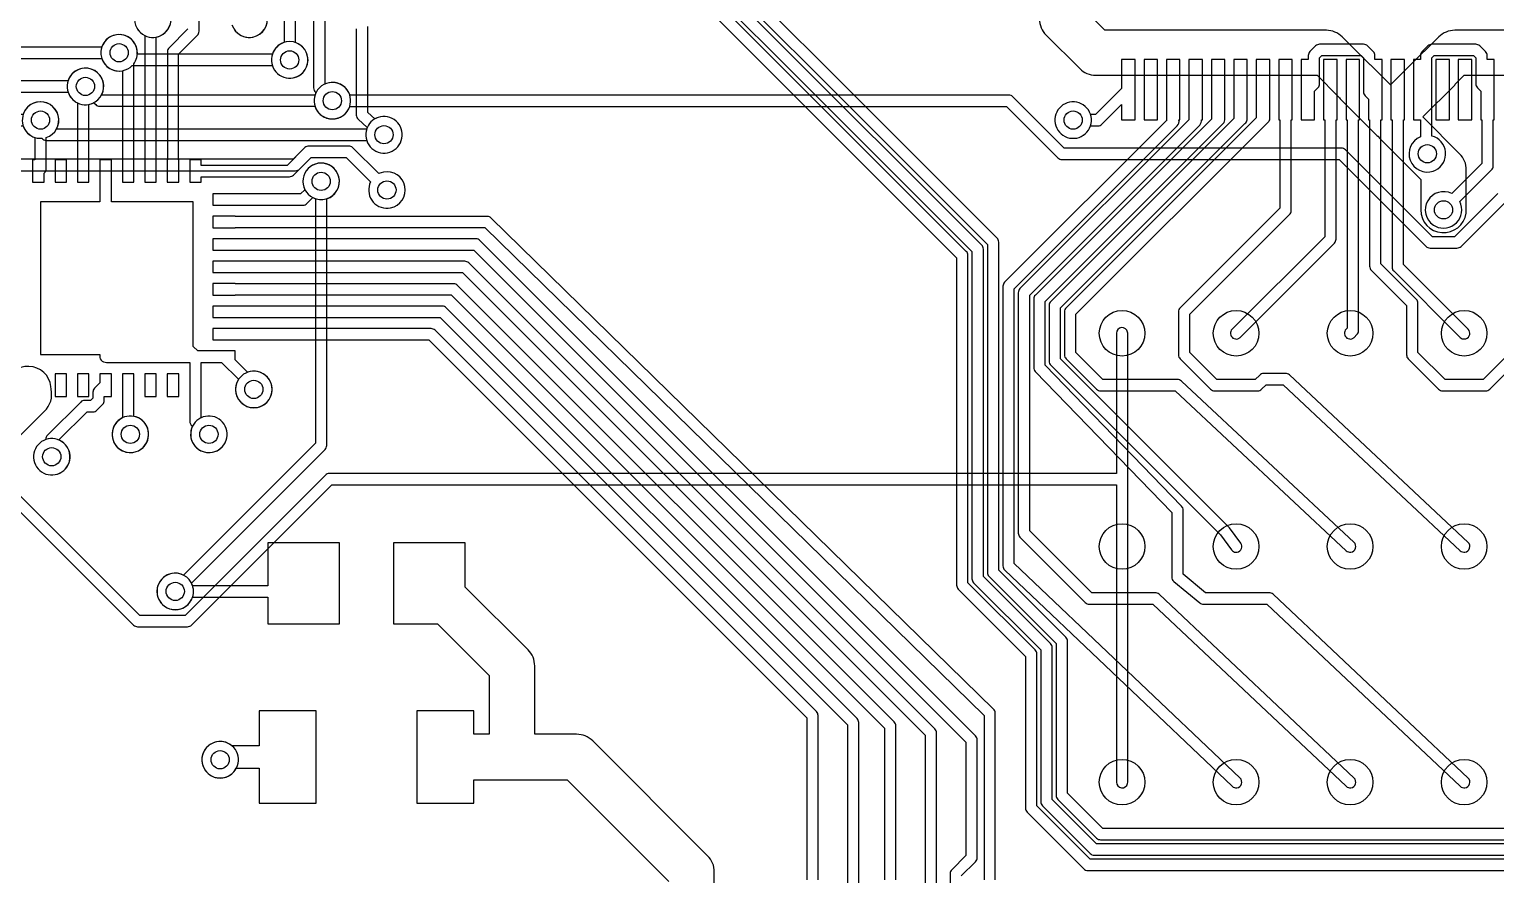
# Model space of a CAD drawing. Header units: millimetres. Extents: x 14 to 284, y -1 to 109.
# Drawn here: x 234.75 to 267.41, y 28.44 to 47.27 of the extents above; entities that cross this region are included whole.
import ezdxf

# ---------------------------------------------------------------- set-up
doc = ezdxf.new("R2010")
doc.units = ezdxf.units.MM

msp = doc.modelspace()

# ---------------------------------------------------------------- linework, layer by layer
at = {"layer": '16_copper'}
for points in [[(259.214, 40.528, 0.894758), (258.963, 40.5), (258.963, 37.377), (241.434, 37.377, 0.198912), (241.344, 37.34), (238.221, 34.217), (237.213, 34.217), (202.84, 68.59, 0.198912), (202.75, 68.627), (201.137, 68.627, 0.941276), (200.351, 68.421), (200.364, 68.369, 0.720356), (201.137, 68.373), (202.697, 68.373), (237.071, 34, 0.198912), (237.16, 33.963), (238.274, 33.963, 0.198912), (238.363, 34), (241.487, 37.123), (258.963, 37.123), (258.963, 30.5, 0.879449), (259.213, 30.468), (259.217, 30.5), (259.217, 40.5)], [(240.629, 46.192, 1), (240.471, 46.991), (240.419, 46.977, 0.237129), (240.163, 46.716), (237.155, 46.716, 0.944952), (236.351, 46.829), (236.344, 46.777, 0.696712), (237.041, 46.466), (240.163, 46.466), (240.164, 46.46), (240.185, 46.411), (240.211, 46.365), (240.244, 46.323), (240.281, 46.285), (240.324, 46.253), (240.37, 46.226), (240.419, 46.206), (240.471, 46.192), (240.523, 46.185), (240.577, 46.185)], [(242.729, 44.524, 1), (242.571, 45.323), (242.519, 45.309, 0.237129), (242.263, 45.049), (235.353, 45.049, 0.965324), (234.661, 45.476), (234.635, 45.43, 0.53451), (234.973, 44.844), (235.027, 44.844, 0.227533), (235.126, 44.799), (242.263, 44.799), (242.264, 44.793), (242.285, 44.743), (242.311, 44.697), (242.344, 44.655), (242.381, 44.617), (242.424, 44.585), (242.47, 44.558), (242.519, 44.538), (242.571, 44.524), (242.623, 44.517), (242.677, 44.517)], [(238.079, 34.351, 0.49782), (238.362, 34.935), (241.338, 37.912, 0.198912), (241.375, 38), (241.375, 43.498, 0.943675), (241.171, 44.285), (241.119, 44.271, 0.722287), (241.125, 43.498), (241.125, 38.052), (238.185, 35.112), (238.18, 35.115), (238.131, 35.136), (238.079, 35.149), (238.027, 35.156), (237.973, 35.156), (237.921, 35.149), (237.869, 35.136), (237.82, 35.115), (237.774, 35.089), (237.731, 35.056), (237.694, 35.019), (237.661, 34.976), (237.635, 34.93), (237.614, 34.881), (237.601, 34.829), (237.594, 34.777), (237.594, 34.723), (237.601, 34.671), (237.614, 34.619), (237.635, 34.57), (237.661, 34.524), (237.694, 34.481), (237.731, 34.444), (237.774, 34.411), (237.82, 34.385), (237.869, 34.364), (237.921, 34.351), (237.973, 34.344), (238.027, 34.344)]]:
    msp.add_lwpolyline(points, format="xyb", close=True, dxfattribs=at)
for points in [[(271.293, 47.25), (266.5, 47.25, 0.198912), (266.146, 47.104), (265.833, 46.79, 0.042922), (265.766, 46.734), (265.07, 46.039), (264.679, 46.429, 0.042257), (264.613, 46.484), (263.994, 47.104, 0.198912), (263.64, 47.25), (258.707, 47.25), (258.25, 47.707)], [(237.161, 47.274), (237.194, 47.231), (237.231, 47.194), (237.274, 47.161), (237.32, 47.135), (237.369, 47.114), (237.421, 47.101), (237.473, 47.094), (237.527, 47.094), (237.579, 47.101, 0.271975), (237.887, 47.375)], [(239.263, 47.375, 0.943675), (240.049, 47.579)], [(257.25, 47.5, 0.198912), (257.396, 47.146), (258.146, 46.396, 0.198912), (258.5, 46.25), (263.433, 46.25), (263.905, 45.778, 0.042922), (263.961, 45.711), (264.711, 44.961, 0.050427), (264.787, 44.892), (264.836, 44.836), (265.742, 43.93), (265.742, 43.25, 0.929363), (266.753, 43.176), (266.758, 43.25), (266.758, 44.14, 0.198912), (266.609, 44.5), (265.789, 45.32), (266.484, 46.016, 0.042257), (266.539, 46.082), (266.707, 46.25), (271.5, 46.25, 0.198912)], [(267.463, 43.618), (266.497, 42.653), (266.003, 42.653), (264.066, 44.59, 0.198912), (263.976, 44.627), (257.803, 44.627), (256.657, 45.772, 0.198912), (256.568, 45.809), (241.887, 45.809), (241.886, 45.813, 0.722287), (241.113, 45.807), (236.369, 45.807, 0.014721), (236.365, 45.82), (236.386, 45.869, 1), (235.614, 46.131), (235.601, 46.079, 0.57735), (236.131, 45.614), (236.18, 45.635, -0.002072), (236.185, 45.638), (236.229, 45.594, 0.198912), (236.318, 45.557), (241.113, 45.557, 0.726071), (241.887, 45.555), (256.515, 45.555), (257.66, 44.41, 0.198912), (257.75, 44.373), (263.924, 44.373), (265.86, 42.436, 0.198912), (265.95, 42.399), (266.55, 42.399, 0.198912), (266.64, 42.436), (267.679, 43.476, 0.198912)], [(233.637, 44.123), (240.68, 44.123, 0.198912), (240.77, 44.16), (241.029, 44.419), (241.81, 44.419), (242.352, 43.877), (242.35, 43.874), (242.33, 43.824), (242.316, 43.773), (242.309, 43.72), (242.309, 43.667), (242.316, 43.614), (242.33, 43.562), (242.35, 43.513), (242.377, 43.467), (242.409, 43.425), (242.447, 43.387), (242.489, 43.355), (242.535, 43.328), (242.584, 43.308), (242.636, 43.294), (242.689, 43.287), (242.742, 43.287), (242.795, 43.294, 1), (242.636, 44.093), (242.584, 44.079, 0.035223), (242.532, 44.057), (241.952, 44.636, 0.198912), (241.863, 44.673), (240.976, 44.673, 0.198912), (240.887, 44.636), (240.628, 44.377), (233.637, 44.377, 0.941276)]]:
    msp.add_lwpolyline(points, format="xyb", dxfattribs=at)
for points in [[(258.079, 44.851), (258.131, 44.864), (258.18, 44.885), (258.226, 44.911), (258.269, 44.944), (258.306, 44.981), (258.339, 45.024), (258.365, 45.07), (258.386, 45.119), (258.399, 45.171), (258.406, 45.223), (258.406, 45.277), (258.399, 45.329), (258.386, 45.381), (258.365, 45.43), (258.339, 45.476), (258.306, 45.519), (258.269, 45.556), (258.226, 45.589), (258.18, 45.615), (258.131, 45.636), (258.079, 45.649), (258.027, 45.656), (257.973, 45.656), (257.921, 45.649), (257.869, 45.636), (257.82, 45.615), (257.774, 45.589), (257.731, 45.556), (257.694, 45.519), (257.661, 45.476), (257.635, 45.43), (257.614, 45.381), (257.601, 45.329), (257.594, 45.277), (257.594, 45.223), (257.601, 45.171), (257.614, 45.119), (257.635, 45.07), (257.661, 45.024), (257.694, 44.981), (257.731, 44.944), (257.774, 44.911), (257.82, 44.885), (257.869, 44.864), (257.921, 44.851), (257.973, 44.844), (258.027, 44.844)], [(239.829, 38.851), (239.881, 38.864), (239.93, 38.885), (239.976, 38.911), (240.019, 38.944), (240.056, 38.981), (240.089, 39.024), (240.115, 39.07), (240.136, 39.119), (240.149, 39.171), (240.156, 39.223), (240.156, 39.277), (240.149, 39.329), (240.136, 39.381), (240.115, 39.43), (240.089, 39.476), (240.056, 39.519), (240.019, 39.556), (239.976, 39.589), (239.93, 39.615), (239.881, 39.636), (239.829, 39.649), (239.777, 39.656), (239.723, 39.656), (239.671, 39.649), (239.619, 39.636), (239.57, 39.615), (239.524, 39.589), (239.481, 39.556), (239.444, 39.519), (239.411, 39.476), (239.385, 39.43), (239.364, 39.381), (239.351, 39.329), (239.344, 39.277), (239.344, 39.223), (239.351, 39.171), (239.364, 39.119), (239.385, 39.07), (239.411, 39.024), (239.444, 38.981), (239.481, 38.944), (239.524, 38.911), (239.57, 38.885), (239.619, 38.864), (239.671, 38.851), (239.723, 38.844), (239.777, 38.844)], [(237.079, 37.851), (237.131, 37.864), (237.18, 37.885), (237.226, 37.911), (237.269, 37.944), (237.306, 37.981), (237.339, 38.024), (237.365, 38.07), (237.386, 38.119), (237.399, 38.171), (237.406, 38.223), (237.406, 38.277), (237.399, 38.329), (237.386, 38.381), (237.365, 38.43), (237.339, 38.476), (237.306, 38.519), (237.269, 38.556), (237.226, 38.589), (237.18, 38.615), (237.131, 38.636), (237.079, 38.649), (237.027, 38.656), (236.973, 38.656), (236.921, 38.649), (236.869, 38.636), (236.82, 38.615), (236.774, 38.589), (236.731, 38.556), (236.694, 38.519), (236.661, 38.476), (236.635, 38.43), (236.614, 38.381), (236.601, 38.329), (236.594, 38.277), (236.594, 38.223), (236.601, 38.171), (236.614, 38.119), (236.635, 38.07), (236.661, 38.024), (236.694, 37.981), (236.731, 37.944), (236.774, 37.911), (236.82, 37.885), (236.869, 37.864), (236.921, 37.851), (236.973, 37.844), (237.027, 37.844)], [(238.829, 37.851), (238.881, 37.864), (238.93, 37.885), (238.976, 37.911), (239.019, 37.944), (239.056, 37.981), (239.089, 38.024), (239.115, 38.07), (239.136, 38.119), (239.149, 38.171), (239.156, 38.223), (239.156, 38.277), (239.149, 38.329), (239.136, 38.381), (239.115, 38.43), (239.089, 38.476), (239.056, 38.519), (239.019, 38.556), (238.976, 38.589), (238.93, 38.615), (238.881, 38.636), (238.829, 38.649), (238.777, 38.656), (238.723, 38.656), (238.671, 38.649), (238.619, 38.636), (238.57, 38.615), (238.524, 38.589), (238.481, 38.556), (238.444, 38.519), (238.411, 38.476), (238.385, 38.43), (238.364, 38.381), (238.351, 38.329), (238.344, 38.277), (238.344, 38.223), (238.351, 38.171), (238.364, 38.119), (238.385, 38.07), (238.411, 38.024), (238.444, 37.981), (238.481, 37.944), (238.524, 37.911), (238.57, 37.885), (238.619, 37.864), (238.671, 37.851), (238.723, 37.844), (238.777, 37.844)], [(235.329, 37.351), (235.381, 37.364), (235.43, 37.385), (235.476, 37.411), (235.519, 37.444), (235.556, 37.481), (235.589, 37.524), (235.615, 37.57), (235.636, 37.619), (235.649, 37.671), (235.656, 37.723), (235.656, 37.777), (235.649, 37.829), (235.636, 37.881), (235.615, 37.93), (235.589, 37.976), (235.556, 38.019), (235.519, 38.056), (235.476, 38.089), (235.43, 38.115), (235.381, 38.136), (235.329, 38.149), (235.277, 38.156), (235.223, 38.156), (235.171, 38.149), (235.119, 38.136), (235.07, 38.115), (235.024, 38.089), (234.981, 38.056), (234.944, 38.019), (234.911, 37.976), (234.885, 37.93), (234.864, 37.881), (234.851, 37.829), (234.844, 37.777), (234.844, 37.723), (234.851, 37.671), (234.864, 37.619), (234.885, 37.57), (234.911, 37.524), (234.944, 37.481), (234.981, 37.444), (235.024, 37.411), (235.07, 37.385), (235.119, 37.364), (235.171, 37.351), (235.223, 37.344), (235.277, 37.344)], [(239.079, 30.601), (239.131, 30.614), (239.18, 30.635), (239.226, 30.661), (239.269, 30.694), (239.306, 30.731), (239.339, 30.774), (239.365, 30.82), (239.386, 30.869), (239.399, 30.921), (239.406, 30.973), (239.406, 31.027), (239.399, 31.079), (239.386, 31.131), (239.365, 31.18), (239.339, 31.226), (239.306, 31.269), (239.269, 31.306), (239.226, 31.339), (239.18, 31.365), (239.131, 31.386), (239.079, 31.399), (239.027, 31.406), (238.973, 31.406), (238.921, 31.399), (238.869, 31.386), (238.82, 31.365), (238.774, 31.339), (238.731, 31.306), (238.694, 31.269), (238.661, 31.226), (238.635, 31.18), (238.614, 31.131), (238.601, 31.079), (238.594, 31.027), (238.594, 30.973), (238.601, 30.921), (238.614, 30.869), (238.635, 30.82), (238.661, 30.774), (238.694, 30.731), (238.731, 30.694), (238.774, 30.661), (238.82, 30.635), (238.869, 30.614), (238.921, 30.601), (238.973, 30.594), (239.027, 30.594)]]:
    msp.add_lwpolyline(points, close=True, dxfattribs=at)
at = {"layer": '1_copper'}
for points in [[(269.818, 29.128), (258.522, 29.128), (257.534, 30.116), (257.534, 33.498, 0.198912), (257.497, 33.588), (256, 35.084), (256, 42.377, 0.198912), (255.963, 42.466), (246.377, 52.053), (246.377, 55.363, 0.941276), (246.171, 56.149), (246.119, 56.136, 0.720356), (246.123, 55.363), (246.123, 52, 0.198912), (246.16, 51.91), (255.746, 42.324), (255.746, 35.032, 0.198912), (255.784, 34.942), (257.28, 33.445), (257.28, 30.064, 0.198912), (257.317, 29.974), (258.379, 28.912, 0.198912), (258.469, 28.874), (269.871, 28.874, 0.198912)], [(269.676, 29.471), (258.664, 29.471), (257.877, 30.258), (257.877, 33.64, 0.198912), (257.84, 33.73), (256.343, 35.226), (256.343, 42.534, 0.198912), (256.306, 42.623), (247.627, 51.303), (247.627, 55.363, 0.941276), (247.421, 56.149), (247.369, 56.136, 0.720356), (247.373, 55.363), (247.373, 51.25, 0.198912), (247.41, 51.16), (256.089, 42.481), (256.089, 35.174, 0.198912), (256.127, 35.084), (257.623, 33.588), (257.623, 30.206, 0.198912), (257.66, 30.116), (258.521, 29.254, 0.198912), (258.611, 29.217), (269.729, 29.217)], [(238.281, 47.28), (237.862, 46.861, 0.198912), (237.825, 46.773), (237.825, 44.365), (237.823, 44.365), (237.823, 43.865), (238.077, 43.865), (238.077, 44.365), (238.075, 44.365), (238.075, 46.721), (238.494, 47.14, 0.198912), (238.531, 47.228), (238.531, 48.022, 0.198912)], [(269.96, 28.786), (258.38, 28.786), (257.191, 29.974), (257.191, 33.356, 0.198912), (257.154, 33.446), (255.658, 34.942), (255.658, 42.235, 0.198912), (255.62, 42.324), (249.765, 48.179, 0.198912)], [(239.311, 47.274), (239.344, 47.231), (239.381, 47.194), (239.424, 47.161), (239.47, 47.135), (239.519, 47.114), (239.571, 47.101), (239.623, 47.094), (239.677, 47.094), (239.729, 47.101, 1), (239.571, 47.899)], [(240.423, 47.925), (240.423, 46.978), (240.419, 46.977), (240.37, 46.956), (240.324, 46.93), (240.281, 46.897), (240.244, 46.86), (240.211, 46.817), (240.185, 46.771), (240.164, 46.722), (240.151, 46.671), (240.144, 46.618), (240.144, 46.565), (240.151, 46.512), (240.164, 46.46), (240.185, 46.411), (240.211, 46.365), (240.244, 46.323), (240.281, 46.285), (240.324, 46.253), (240.37, 46.226), (240.419, 46.206), (240.471, 46.192), (240.523, 46.185), (240.577, 46.185), (240.629, 46.192, 0.771278), (240.677, 46.978), (240.677, 47.978, 0.198912)], [(241.083, 47.75), (241.083, 45.972, 0.246296), (241.135, 45.863), (241.114, 45.813), (241.101, 45.762), (241.094, 45.709), (241.094, 45.656), (241.101, 45.603), (241.114, 45.551), (241.135, 45.502), (241.161, 45.456), (241.194, 45.414), (241.231, 45.376), (241.274, 45.344), (241.32, 45.317), (241.369, 45.297), (241.421, 45.283), (241.473, 45.276), (241.527, 45.276), (241.579, 45.283, 1), (241.421, 46.082), (241.369, 46.068), (241.337, 46.055), (241.337, 47.802, 0.198912)], [(249.623, 47.963), (255.404, 42.182), (255.404, 34.89, 0.198912), (255.441, 34.8), (256.937, 33.303), (256.937, 29.922, 0.198912), (256.974, 29.832), (258.237, 28.569, 0.198912), (258.327, 28.532), (270.013, 28.532)], [(242.033, 47.285), (242.033, 45.363, 0.212921), (242.076, 45.269), (242.278, 45.087), (242.264, 45.055), (242.251, 45.003), (242.244, 44.95), (242.244, 44.897), (242.251, 44.844), (242.264, 44.793), (242.285, 44.743), (242.311, 44.697), (242.344, 44.655), (242.381, 44.617), (242.424, 44.585), (242.47, 44.558), (242.519, 44.538), (242.571, 44.524), (242.623, 44.517), (242.677, 44.517), (242.729, 44.524, 1), (242.571, 45.323), (242.519, 45.309, 0.04856), (242.448, 45.276), (242.287, 45.42), (242.287, 47.337, 0.198912)], [(268.255, 40.59), (267.136, 39.471), (266.284, 39.471), (265.681, 40.074), (265.681, 41.171, 0.198912), (265.644, 41.261), (264.857, 42.048), (264.857, 45.257), (264.88, 45.257), (264.88, 46.597), (264.723, 46.597), (264.723, 46.686, 0.198912), (264.686, 46.776), (264.559, 46.903, 0.198912), (264.469, 46.94), (263.491, 46.94, 0.198912), (263.401, 46.903), (263.274, 46.776, 0.198912), (263.237, 46.686), (263.237, 46.597), (263.08, 46.597), (263.08, 45.257), (263.38, 45.257), (263.38, 45.897), (263.454, 45.971, 0.198912), (263.491, 46.061), (263.491, 46.634), (263.543, 46.686), (264.417, 46.686), (264.469, 46.634), (264.469, 45.884, 0.198912), (264.506, 45.794), (264.58, 45.72), (264.58, 45.257), (264.603, 45.257), (264.603, 41.995, 0.198912), (264.64, 41.905), (265.427, 41.118), (265.427, 40.021, 0.198912), (265.464, 39.931), (266.141, 39.254, 0.198912), (266.231, 39.217), (267.189, 39.217), (267.194, 39.218, 0.187839), (267.279, 39.254), (268.397, 40.373)], [(256.265, 28.327), (256.265, 32.04, 0.20185), (256.227, 32.129), (245.037, 43.069, 0.195978), (244.95, 43.105), (239.335, 43.105), (239.335, 43.107), (238.835, 43.107), (238.835, 42.853), (239.335, 42.853), (239.335, 42.855), (244.899, 42.855), (256.015, 31.987), (256.015, 28.327)], [(255.509, 28.41), (255.826, 28.726, 0.198912), (255.863, 28.815), (255.863, 31.442, 0.198912), (255.826, 31.531), (244.788, 42.568, 0.198912), (244.7, 42.605), (239.335, 42.605), (239.335, 42.607), (238.835, 42.607), (238.835, 42.353), (239.335, 42.353), (239.335, 42.355), (244.648, 42.355), (255.613, 31.391), (255.613, 28.867), (255.296, 28.55, 0.198912), (255.259, 28.462), (255.259, 27.418, 0.204496)], [(254.957, 27.206), (254.957, 31.598, 0.198912), (254.92, 31.686), (244.538, 42.068, 0.198912), (244.45, 42.105), (239.335, 42.105), (239.335, 42.107), (238.835, 42.107), (238.835, 41.853), (239.335, 41.853), (239.335, 41.855), (244.398, 41.855), (254.707, 31.546), (254.707, 27.152, 0.209112)], [(254.051, 28.327), (254.051, 31.754, 0.198912), (254.015, 31.842), (244.288, 41.568, 0.198912), (244.2, 41.605), (239.335, 41.605), (239.335, 41.607), (238.835, 41.607), (238.835, 41.353), (239.335, 41.353), (239.335, 41.355), (244.148, 41.355), (253.801, 31.702), (253.801, 28.327)], [(253.225, 27.157), (253.225, 31.83, 0.198912), (253.188, 31.918), (244.038, 41.068, 0.198912), (243.95, 41.105), (239.335, 41.105), (239.335, 41.107), (238.835, 41.107), (238.835, 40.853), (239.335, 40.853), (239.335, 40.855), (243.898, 40.855), (252.975, 31.778), (252.975, 27.157)], [(252.319, 28.327), (252.319, 31.986, 0.198912), (252.283, 32.074), (243.788, 40.568, 0.198912), (243.7, 40.605), (239.335, 40.605), (239.335, 40.607), (238.835, 40.607), (238.835, 40.353), (239.335, 40.353), (239.335, 40.355), (243.648, 40.355), (252.069, 31.934), (252.069, 28.327)], [(232.94, 36.616), (235.085, 38.762, 0.267399), (235.234, 39.256), (235.231, 39.312, 0.871436), (234.225, 39.339)], [(250.008, 25.648), (250.008, 28.5, 0.198912), (249.859, 28.859), (247.299, 31.419, 0.198912), (246.94, 31.568), (246.008, 31.568), (246.008, 33.09, 0.198912), (245.859, 33.449), (244.46, 34.848), (244.46, 35.83), (242.86, 35.83), (242.86, 34.03), (243.842, 34.03), (244.992, 32.88), (244.992, 31.568), (244.65, 31.568), (244.65, 32.09), (243.38, 32.09), (243.38, 30.03), (244.65, 30.03), (244.65, 30.552), (246.73, 30.552), (248.992, 28.29)]]:
    msp.add_lwpolyline(points, format="xyb", dxfattribs=at)
for points in [[(237.577, 44.365), (237.575, 44.365), (237.575, 47.1, 0.941787), (237.473, 47.906), (237.421, 47.899, 0.721755), (237.325, 47.133), (237.325, 44.365), (237.323, 44.365), (237.323, 43.865), (237.577, 43.865)], [(237.077, 44.365), (237.075, 44.365), (237.075, 46.506), (237.089, 46.524), (237.115, 46.57, 1), (236.385, 46.93), (236.364, 46.881), (236.363, 46.875), (168.905, 46.875, 0.991179), (168.094, 46.815), (168.101, 46.762, 0.678544), (168.844, 46.625), (236.363, 46.625, 0.377514), (236.825, 46.35), (236.825, 44.365), (236.823, 44.365), (236.823, 43.865), (237.077, 43.865)], [(266.043, 46.686), (266.917, 46.686), (266.969, 46.634), (266.969, 46.061, 0.198912), (267.006, 45.971), (267.08, 45.897), (267.08, 45.257), (267.103, 45.257), (267.103, 44.283), (266.434, 43.613, 0.941273), (266.024, 42.911), (266.07, 42.885, 0.720354), (266.613, 43.434), (267.32, 44.14, 0.198912), (267.357, 44.23), (267.357, 45.257), (267.38, 45.257), (267.38, 46.597), (267.223, 46.597), (267.223, 46.686, 0.198912), (267.186, 46.776), (267.059, 46.903, 0.198912), (266.969, 46.94), (265.991, 46.94, 0.198912), (265.901, 46.903), (265.774, 46.776, 0.198912), (265.737, 46.686), (265.737, 46.597), (265.58, 46.597), (265.58, 45.257), (265.737, 45.257), (265.737, 44.876, 0.970669), (266.021, 44.114), (266.071, 44.135, 0.696343), (265.991, 44.894), (265.991, 46.634)], [(236.077, 44.365), (236.075, 44.365), (236.075, 45.6, 0.941787), (235.973, 46.406), (235.921, 46.399, 0.271975), (235.613, 46.125), (169.858, 46.125, 0.982482), (169.135, 45.752), (169.161, 45.706, 0.688122), (169.902, 45.875), (235.613, 45.875, 0.206365), (235.825, 45.633), (235.825, 44.365), (235.823, 44.365), (235.823, 43.865), (236.077, 43.865)], [(261.646, 30.374, 0.631755), (261.718, 30.592), (256.69, 35.372), (256.69, 41.494), (260.32, 45.124, 0.285043), (260.357, 45.257), (260.38, 45.257), (260.38, 46.597), (260.08, 46.597), (260.08, 45.257), (260.093, 45.257), (256.473, 41.637, 0.198912), (256.436, 41.547), (256.436, 35.317, 0.205492), (256.475, 35.225), (261.542, 30.408), (261.565, 30.391), (261.591, 30.379), (261.618, 30.374)], [(264.187, 30.374, 0.631761), (264.257, 30.592), (259.913, 34.687, 0.191226), (259.826, 34.721), (258.414, 34.721), (257.033, 36.103), (257.033, 41.352), (260.82, 45.139, 0.255531), (260.857, 45.257), (260.88, 45.257), (260.88, 46.597), (260.58, 46.597), (260.58, 45.259), (256.816, 41.495, 0.198912), (256.779, 41.405), (256.779, 36.05, 0.198912), (256.816, 35.96), (258.271, 34.504, 0.198912), (258.361, 34.467), (259.775, 34.467), (264.083, 30.408), (264.105, 30.391), (264.131, 30.379), (264.159, 30.374)], [(266.727, 30.374, 0.631761), (266.797, 30.592), (262.453, 34.687, 0.191226), (262.366, 34.721), (260.947, 34.721), (260.451, 35.131), (260.451, 36.561, 0.19476), (260.416, 36.65), (257.375, 39.789), (257.375, 41.21), (261.32, 45.154, 0.220982), (261.38, 45.257), (261.38, 46.597), (261.08, 46.597), (261.08, 45.274), (257.159, 41.353, 0.198912), (257.122, 41.263), (257.122, 39.737, 0.19476), (257.157, 39.649), (260.197, 36.51), (260.197, 35.071, 0.223619), (260.243, 34.973), (260.82, 34.496, 0.174437), (260.901, 34.467), (262.315, 34.467), (266.623, 30.408), (266.645, 30.391), (266.671, 30.379), (266.699, 30.374)], [(261.652, 35.625, 0.556677), (261.732, 35.825), (261.482, 36.166, 0.038091), (261.47, 36.18), (257.718, 39.932), (257.718, 41.068), (261.825, 45.175, 0.185173), (261.88, 45.257), (261.88, 46.597), (261.58, 46.597), (261.58, 45.289), (257.502, 41.211, 0.198912), (257.464, 41.121), (257.464, 39.879, 0.198912), (257.502, 39.789), (261.283, 36.008), (261.528, 35.675), (261.547, 35.654), (261.57, 35.638), (261.596, 35.628), (261.624, 35.623)], [(258.079, 44.851, 0.270611), (258.387, 45.123), (258.553, 45.123, 0.198912), (258.643, 45.16), (259.08, 45.597), (259.08, 45.257), (259.38, 45.257), (259.38, 46.597), (259.08, 46.597), (259.08, 45.957), (258.5, 45.377), (258.387, 45.377), (258.386, 45.381), (258.365, 45.43), (258.339, 45.476), (258.306, 45.519), (258.269, 45.556), (258.226, 45.589), (258.18, 45.615), (258.131, 45.636), (258.079, 45.649), (258.027, 45.656), (257.973, 45.656), (257.921, 45.649), (257.869, 45.636), (257.82, 45.615), (257.774, 45.589), (257.731, 45.556), (257.694, 45.519), (257.661, 45.476), (257.635, 45.43), (257.614, 45.381), (257.601, 45.329), (257.594, 45.277), (257.594, 45.223), (257.601, 45.171), (257.614, 45.119), (257.635, 45.07), (257.661, 45.024), (257.694, 44.981), (257.731, 44.944), (257.774, 44.911), (257.82, 44.885), (257.869, 44.864), (257.921, 44.851), (257.973, 44.844), (258.027, 44.844)], [(264.187, 35.624, 0.631766), (264.257, 35.843), (260.412, 39.437, 0.190193), (260.326, 39.471), (258.664, 39.471), (258.061, 40.074), (258.061, 40.926), (262.32, 45.185, 0.169041), (262.38, 45.257), (262.38, 46.597), (262.08, 46.597), (262.08, 45.304), (257.844, 41.069, 0.198912), (257.807, 40.979), (257.807, 40.021, 0.198912), (257.844, 39.931), (258.521, 39.254, 0.198912), (258.611, 39.217), (260.276, 39.217), (264.083, 35.657), (264.106, 35.64), (264.132, 35.629), (264.159, 35.623)], [(266.727, 35.624, 0.63176), (266.797, 35.843), (262.817, 39.573, 0.1905), (262.73, 39.607), (262.244, 39.607, 0.198912), (262.155, 39.57), (262.056, 39.471), (261.204, 39.471), (260.601, 40.074), (260.601, 40.926), (262.82, 43.145, 0.198912), (262.857, 43.234), (262.857, 45.257), (262.88, 45.257), (262.88, 46.597), (262.58, 46.597), (262.58, 45.257), (262.603, 45.257), (262.603, 43.287), (260.384, 41.069, 0.198912), (260.347, 40.979), (260.347, 40.021, 0.198912), (260.384, 39.931), (261.061, 39.254, 0.198912), (261.151, 39.217), (262.109, 39.217, 0.198912), (262.199, 39.254), (262.297, 39.353), (262.68, 39.353), (266.623, 35.657), (266.646, 35.64), (266.671, 35.629), (266.699, 35.623)], [(261.668, 40.379, 0.120111), (261.72, 40.41), (263.82, 42.51, 0.198912), (263.857, 42.6), (263.857, 45.257), (263.88, 45.257), (263.88, 46.597), (263.58, 46.597), (263.58, 45.257), (263.603, 45.257), (263.603, 42.653), (261.54, 40.59), (261.523, 40.568), (261.51, 40.543), (261.504, 40.515), (261.504, 40.487), (261.51, 40.46), (261.521, 40.434), (261.539, 40.412), (261.56, 40.394), (261.585, 40.381), (261.613, 40.374), (261.641, 40.373)], [(264.208, 40.379, 0.120111), (264.26, 40.41), (264.32, 40.47, 0.198912), (264.357, 40.56), (264.357, 45.257), (264.38, 45.257), (264.38, 46.597), (264.08, 46.597), (264.08, 45.257), (264.103, 45.257), (264.103, 40.613), (264.08, 40.59), (264.063, 40.568), (264.05, 40.543), (264.044, 40.515), (264.044, 40.487), (264.05, 40.46), (264.061, 40.434), (264.079, 40.412), (264.1, 40.394), (264.125, 40.381), (264.153, 40.374), (264.181, 40.373)], [(266.75, 40.38, 0.556683), (266.8, 40.59), (265.357, 42.033), (265.357, 45.257), (265.38, 45.257), (265.38, 46.597), (265.08, 46.597), (265.08, 45.257), (265.103, 45.257), (265.103, 41.98, 0.198912), (265.14, 41.89), (266.62, 40.41), (266.642, 40.393), (266.667, 40.38), (266.695, 40.374), (266.723, 40.374)], [(235.077, 44.065, 0.045324), (235.097, 44.086), (235.101, 44.093, 0.156563), (235.125, 44.165), (235.125, 44.863, 0.943675), (234.921, 45.649), (234.869, 45.636, 0.237129), (234.613, 45.375), (168.75, 45.375, 0.137076), (168.68, 45.365), (168.631, 45.386, 1), (168.369, 44.614), (168.421, 44.601, 0.572358), (168.887, 45.125), (234.613, 45.125, 0.241096), (234.875, 44.863), (234.875, 44.365), (234.823, 44.365), (234.823, 43.865), (235.077, 43.865)], [(242.795, 43.294, 1), (242.636, 44.093), (242.584, 44.079, 0.035223), (242.532, 44.057), (241.952, 44.636, 0.198912), (241.863, 44.673), (240.976, 44.673, 0.198912), (240.887, 44.636), (240.493, 44.242), (238.577, 44.242), (238.577, 44.365), (238.323, 44.365), (238.323, 43.865), (238.577, 43.865), (238.577, 43.988), (240.545, 43.988, 0.198912), (240.635, 44.025), (241.029, 44.419), (241.81, 44.419), (242.352, 43.877), (242.35, 43.874), (242.33, 43.824), (242.316, 43.773), (242.309, 43.72), (242.309, 43.667), (242.316, 43.614), (242.33, 43.562), (242.35, 43.513), (242.377, 43.467), (242.409, 43.425), (242.447, 43.387), (242.489, 43.355), (242.535, 43.328), (242.584, 43.308), (242.636, 43.294), (242.689, 43.287), (242.742, 43.287)], [(239.032, 39.853), (239.411, 39.475, 0.997992), (240.089, 39.024), (240.115, 39.07, 0.675084), (239.612, 39.633), (239.335, 39.91), (239.335, 40.107), (238.503, 40.107), (238.4, 40.21), (238.4, 43.43), (236.577, 43.43), (236.577, 44.365), (236.323, 44.365), (236.323, 43.43), (235, 43.43), (235, 40.03), (236.323, 40.03, 0.52634), (236.47, 39.853), (238.323, 39.853), (238.323, 38.55, 0.27465), (238.385, 38.43), (238.364, 38.381, 1), (239.136, 38.119), (239.149, 38.171, 0.57735), (238.619, 38.636), (238.577, 38.618), (238.577, 39.853)], [(239.335, 43.355), (240.844, 43.355, 0.198912), (240.933, 43.392), (241.065, 43.523, 0.943674), (241.476, 44.224), (241.43, 44.251, 0.722286), (240.888, 43.7), (240.793, 43.605), (239.335, 43.605), (239.335, 43.607), (238.835, 43.607), (238.835, 43.353), (239.335, 43.353)], [(235.329, 37.351, 0.738334), (235.409, 38.124), (236.037, 38.752), (236.166, 38.752, 0.198912), (236.256, 38.789), (236.383, 38.916, 0.198912), (236.42, 39.006), (236.42, 39.095), (236.577, 39.095), (236.577, 39.595), (236.323, 39.595), (236.323, 39.398), (236.203, 39.278, 0.198912), (236.166, 39.188), (236.166, 39.058), (236.114, 39.006), (235.984, 39.006, 0.198912), (235.894, 38.969), (235.16, 38.235, 0.217492), (235.119, 38.136), (235.07, 38.115), (235.024, 38.089), (234.981, 38.056), (234.944, 38.019), (234.911, 37.976), (234.885, 37.93), (234.864, 37.881), (234.851, 37.829), (234.844, 37.777), (234.844, 37.723), (234.851, 37.671), (234.864, 37.619), (234.885, 37.57), (234.911, 37.524), (234.944, 37.481), (234.981, 37.444), (235.024, 37.411), (235.07, 37.385), (235.119, 37.364), (235.171, 37.351), (235.223, 37.344), (235.277, 37.344)], [(236.823, 39.595), (236.823, 38.617, 0.940508), (237.131, 37.864), (237.18, 37.885, 0.718889), (237.077, 38.65), (237.077, 39.595)], [(241.66, 35.83), (240.06, 35.83), (240.06, 34.877), (238.387, 34.877, 0.941276), (237.601, 34.671), (237.614, 34.619, 0.720356), (238.387, 34.623), (240.06, 34.623), (240.06, 34.03), (241.66, 34.03)], [(241.14, 32.09), (239.87, 32.09), (239.87, 31.31), (239.264, 31.31, 0.992383), (238.731, 30.694), (238.774, 30.661, 0.444696), (239.36, 30.81), (239.87, 30.81), (239.87, 30.03), (241.14, 30.03)]]:
    msp.add_lwpolyline(points, format="xyb", close=True, dxfattribs=at)
for points in [[(259.88, 46.597), (259.58, 46.597), (259.58, 45.257), (259.88, 45.257)], [(266.38, 46.597), (266.08, 46.597), (266.08, 45.257), (266.38, 45.257)], [(266.88, 46.597), (266.58, 46.597), (266.58, 45.257), (266.88, 45.257)], [(235.577, 44.365), (235.323, 44.365), (235.323, 43.865), (235.577, 43.865)], [(235.577, 39.595), (235.323, 39.595), (235.323, 39.095), (235.577, 39.095)], [(236.077, 39.595), (235.823, 39.595), (235.823, 39.095), (236.077, 39.095)], [(237.577, 39.595), (237.323, 39.595), (237.323, 39.095), (237.577, 39.095)], [(238.077, 39.595), (237.823, 39.595), (237.823, 39.095), (238.077, 39.095)]]:
    msp.add_lwpolyline(points, close=True, dxfattribs=at)
at = {"layer": 'drills_PTH'}
for centre in [(259.09, 40.5), (261.63, 40.5), (264.17, 40.5), (266.71, 40.5), (259.09, 35.75), (261.63, 35.75), (264.17, 35.75), (266.71, 35.75), (259.09, 30.5), (261.63, 30.5), (264.17, 30.5), (266.71, 30.5)]:
    msp.add_circle(centre, 0.508, dxfattribs=at)
at = {"layer": 'drills_via_1_16'}
for centre in [(236.75, 46.75), (240.55, 46.591), (236, 46), (241.5, 45.682), (235, 45.25), (258, 45.25), (242.65, 44.924), (265.89, 44.5), (241.25, 43.886), (242.715, 43.693), (266.25, 43.25), (239.75, 39.25), (237, 38.25), (238.75, 38.25), (235.25, 37.75), (238, 34.75), (239, 31)]:
    msp.add_circle(centre, 0.203, dxfattribs=at)

doc.saveas('drawing.dxf')
